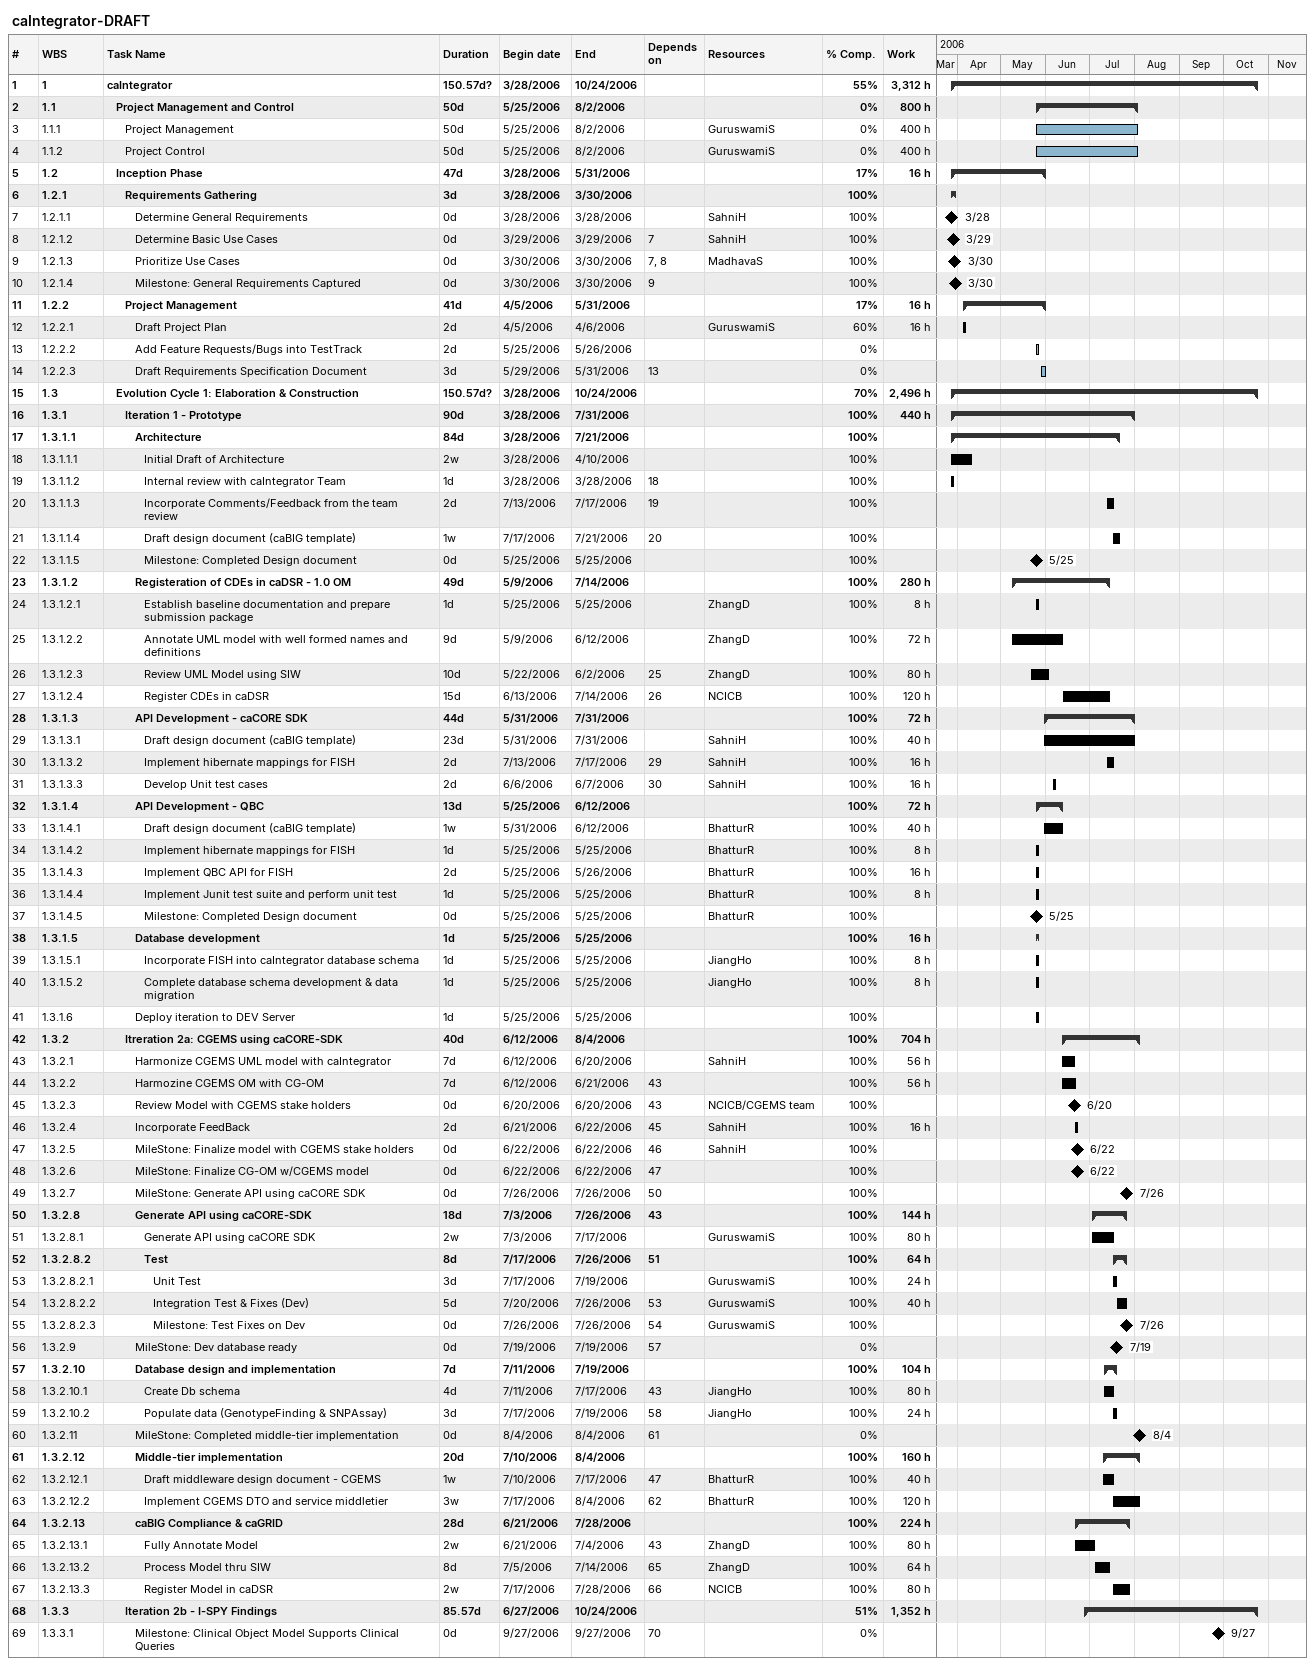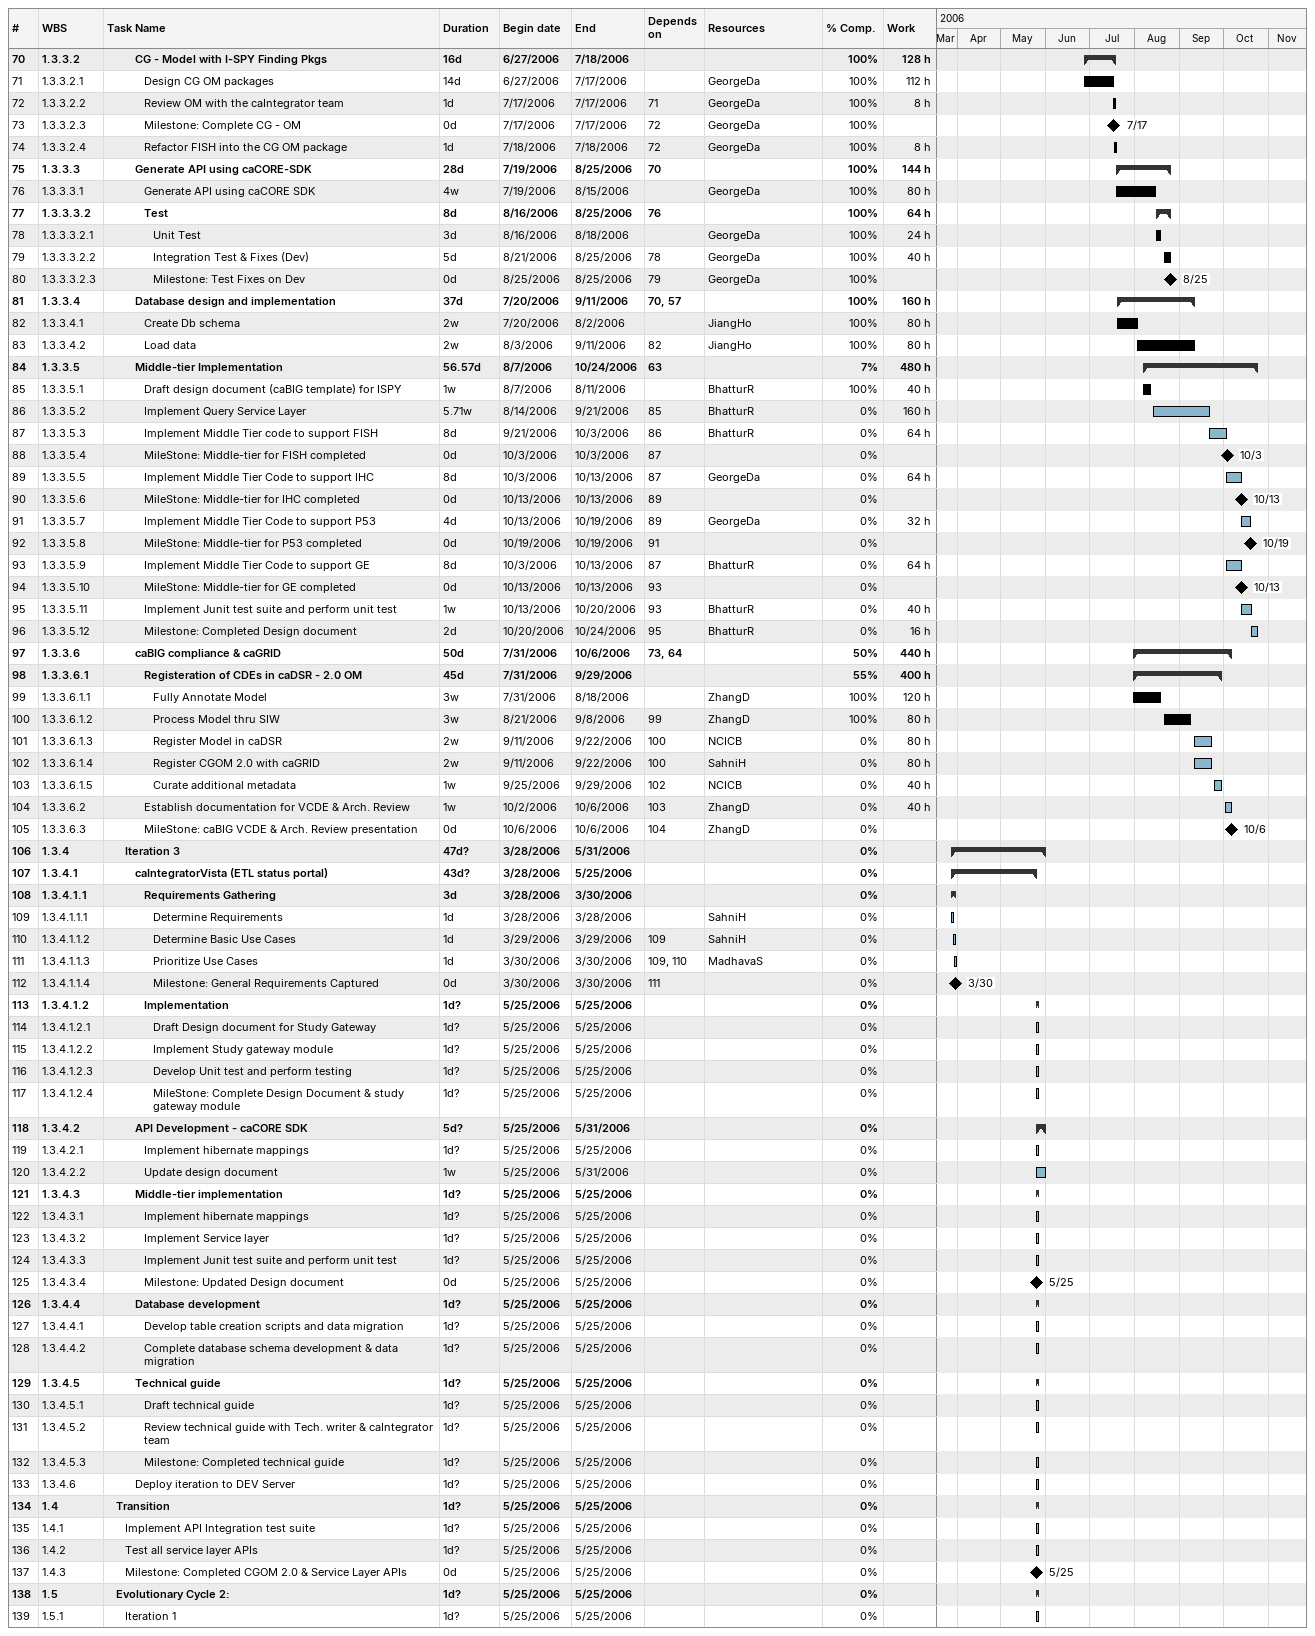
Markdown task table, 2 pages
caIntegrator-DRAFT

| ID | WBS | Task | Duration | Start | Finish | Predecessors | Resources | % complete | Work (h) |
|---|---|---|---|---|---|---|---|---|---|
| 1 | 1 | **caIntegrator** | 150.57d? | 2006-03-28 | 2006-10-24 |  |  | 55 | 3312 |
| 2 | 1.1 | **Project Management and Control** | 50d | 2006-05-25 | 2006-08-02 |  |  | 0 | 800 |
| 3 | 1.1.1 | Project Management | 50d | 2006-05-25 | 2006-08-02 |  | GuruswamiS | 0 | 400 |
| 4 | 1.1.2 | Project Control | 50d | 2006-05-25 | 2006-08-02 |  | GuruswamiS | 0 | 400 |
| 5 | 1.2 | **Inception Phase** | 47d | 2006-03-28 | 2006-05-31 |  |  | 17 | 16 |
| 6 | 1.2.1 | **Requirements Gathering** | 3d | 2006-03-28 | 2006-03-30 |  |  | 100 |  |
| 7 | 1.2.1.1 | Determine General Requirements | 0d | 2006-03-28 | 2006-03-28 |  | SahniH | 100 |  |
| 8 | 1.2.1.2 | Determine Basic Use Cases | 0d | 2006-03-29 | 2006-03-29 | 7 | SahniH | 100 |  |
| 9 | 1.2.1.3 | Prioritize Use Cases | 0d | 2006-03-30 | 2006-03-30 | 7, 8 | MadhavaS | 100 |  |
| 10 | 1.2.1.4 | Milestone: General Requirements Captured | 0d | 2006-03-30 | 2006-03-30 | 9 |  | 100 |  |
| 11 | 1.2.2 | **Project Management** | 41d | 2006-04-05 | 2006-05-31 |  |  | 17 | 16 |
| 12 | 1.2.2.1 | Draft Project Plan | 2d | 2006-04-05 | 2006-04-06 |  | GuruswamiS | 60 | 16 |
| 13 | 1.2.2.2 | Add Feature Requests/Bugs into TestTrack | 2d | 2006-05-25 | 2006-05-26 |  |  | 0 |  |
| 14 | 1.2.2.3 | Draft Requirements Specification Document | 3d | 2006-05-29 | 2006-05-31 | 13 |  | 0 |  |
| 15 | 1.3 | **Evolution Cycle 1: Elaboration & Construction** | 150.57d? | 2006-03-28 | 2006-10-24 |  |  | 70 | 2496 |
| 16 | 1.3.1 | **Iteration 1 - Prototype** | 90d | 2006-03-28 | 2006-07-31 |  |  | 100 | 440 |
| 17 | 1.3.1.1 | **Architecture** | 84d | 2006-03-28 | 2006-07-21 |  |  | 100 |  |
| 18 | 1.3.1.1.1 | Initial Draft of Architecture | 2w | 2006-03-28 | 2006-04-10 |  |  | 100 |  |
| 19 | 1.3.1.1.2 | Internal review with caIntegrator Team | 1d | 2006-03-28 | 2006-03-28 | 18 |  | 100 |  |
| 20 | 1.3.1.1.3 | Incorporate Comments/Feedback from the team review | 2d | 2006-07-13 | 2006-07-17 | 19 |  | 100 |  |
| 21 | 1.3.1.1.4 | Draft design document (caBIG template) | 1w | 2006-07-17 | 2006-07-21 | 20 |  | 100 |  |
| 22 | 1.3.1.1.5 | Milestone: Completed Design document | 0d | 2006-05-25 | 2006-05-25 |  |  | 100 |  |
| 23 | 1.3.1.2 | **Registeration of CDEs in caDSR - 1.0 OM** | 49d | 2006-05-09 | 2006-07-14 |  |  | 100 | 280 |
| 24 | 1.3.1.2.1 | Establish baseline documentation and prepare submission package | 1d | 2006-05-25 | 2006-05-25 |  | ZhangD | 100 | 8 |
| 25 | 1.3.1.2.2 | Annotate UML model with well formed names and definitions | 9d | 2006-05-09 | 2006-06-12 |  | ZhangD | 100 | 72 |
| 26 | 1.3.1.2.3 | Review UML Model using SIW | 10d | 2006-05-22 | 2006-06-02 | 25 | ZhangD | 100 | 80 |
| 27 | 1.3.1.2.4 | Register CDEs in caDSR | 15d | 2006-06-13 | 2006-07-14 | 26 | NCICB | 100 | 120 |
| 28 | 1.3.1.3 | **API Development - caCORE SDK** | 44d | 2006-05-31 | 2006-07-31 |  |  | 100 | 72 |
| 29 | 1.3.1.3.1 | Draft design document (caBIG template) | 23d | 2006-05-31 | 2006-07-31 |  | SahniH | 100 | 40 |
| 30 | 1.3.1.3.2 | Implement hibernate mappings for FISH | 2d | 2006-07-13 | 2006-07-17 | 29 | SahniH | 100 | 16 |
| 31 | 1.3.1.3.3 | Develop Unit test cases | 2d | 2006-06-06 | 2006-06-07 | 30 | SahniH | 100 | 16 |
| 32 | 1.3.1.4 | **API Development - QBC** | 13d | 2006-05-25 | 2006-06-12 |  |  | 100 | 72 |
| 33 | 1.3.1.4.1 | Draft design document (caBIG template) | 1w | 2006-05-31 | 2006-06-12 |  | BhatturR | 100 | 40 |
| 34 | 1.3.1.4.2 | Implement hibernate mappings for FISH | 1d | 2006-05-25 | 2006-05-25 |  | BhatturR | 100 | 8 |
| 35 | 1.3.1.4.3 | Implement QBC API for FISH | 2d | 2006-05-25 | 2006-05-26 |  | BhatturR | 100 | 16 |
| 36 | 1.3.1.4.4 | Implement Junit test suite and perform unit test | 1d | 2006-05-25 | 2006-05-25 |  | BhatturR | 100 | 8 |
| 37 | 1.3.1.4.5 | Milestone: Completed Design document | 0d | 2006-05-25 | 2006-05-25 |  | BhatturR | 100 |  |
| 38 | 1.3.1.5 | **Database development** | 1d | 2006-05-25 | 2006-05-25 |  |  | 100 | 16 |
| 39 | 1.3.1.5.1 | Incorporate FISH into caIntegrator database schema | 1d | 2006-05-25 | 2006-05-25 |  | JiangHo | 100 | 8 |
| 40 | 1.3.1.5.2 | Complete database schema development & data migration | 1d | 2006-05-25 | 2006-05-25 |  | JiangHo | 100 | 8 |
| 41 | 1.3.1.6 | Deploy iteration to DEV Server | 1d | 2006-05-25 | 2006-05-25 |  |  | 100 |  |
| 42 | 1.3.2 | **Itreration 2a: CGEMS using caCORE-SDK** | 40d | 2006-06-12 | 2006-08-04 |  |  | 100 | 704 |
| 43 | 1.3.2.1 | Harmonize CGEMS UML model with caIntegrator | 7d | 2006-06-12 | 2006-06-20 |  | SahniH | 100 | 56 |
| 44 | 1.3.2.2 | Harmozine CGEMS OM with CG-OM | 7d | 2006-06-12 | 2006-06-21 | 43 |  | 100 | 56 |
| 45 | 1.3.2.3 | Review Model with CGEMS stake holders | 0d | 2006-06-20 | 2006-06-20 | 43 | NCICB/CGEMS team | 100 |  |
| 46 | 1.3.2.4 | Incorporate FeedBack | 2d | 2006-06-21 | 2006-06-22 | 45 | SahniH | 100 | 16 |
| 47 | 1.3.2.5 | MileStone: Finalize model with CGEMS stake holders | 0d | 2006-06-22 | 2006-06-22 | 46 | SahniH | 100 |  |
| 48 | 1.3.2.6 | MileStone: Finalize CG-OM w/CGEMS model | 0d | 2006-06-22 | 2006-06-22 | 47 |  | 100 |  |
| 49 | 1.3.2.7 | MileStone: Generate API using caCORE SDK | 0d | 2006-07-26 | 2006-07-26 | 50 |  | 100 |  |
| 50 | 1.3.2.8 | **Generate API using caCORE-SDK** | 18d | 2006-07-03 | 2006-07-26 | 43 |  | 100 | 144 |
| 51 | 1.3.2.8.1 | Generate API using caCORE SDK | 2w | 2006-07-03 | 2006-07-17 |  | GuruswamiS | 100 | 80 |
| 52 | 1.3.2.8.2 | **Test** | 8d | 2006-07-17 | 2006-07-26 | 51 |  | 100 | 64 |
| 53 | 1.3.2.8.2.1 | Unit Test | 3d | 2006-07-17 | 2006-07-19 |  | GuruswamiS | 100 | 24 |
| 54 | 1.3.2.8.2.2 | Integration Test & Fixes (Dev) | 5d | 2006-07-20 | 2006-07-26 | 53 | GuruswamiS | 100 | 40 |
| 55 | 1.3.2.8.2.3 | Milestone: Test Fixes on Dev | 0d | 2006-07-26 | 2006-07-26 | 54 | GuruswamiS | 100 |  |
| 56 | 1.3.2.9 | MileStone: Dev database ready | 0d | 2006-07-19 | 2006-07-19 | 57 |  | 0 |  |
| 57 | 1.3.2.10 | **Database design and implementation** | 7d | 2006-07-11 | 2006-07-19 |  |  | 100 | 104 |
| 58 | 1.3.2.10.1 | Create Db schema | 4d | 2006-07-11 | 2006-07-17 | 43 | JiangHo | 100 | 80 |
| 59 | 1.3.2.10.2 | Populate data (GenotypeFinding & SNPAssay) | 3d | 2006-07-17 | 2006-07-19 | 58 | JiangHo | 100 | 24 |
| 60 | 1.3.2.11 | MileStone: Completed middle-tier implementation | 0d | 2006-08-04 | 2006-08-04 | 61 |  | 0 |  |
| 61 | 1.3.2.12 | **Middle-tier implementation** | 20d | 2006-07-10 | 2006-08-04 |  |  | 100 | 160 |
| 62 | 1.3.2.12.1 | Draft middleware design document - CGEMS | 1w | 2006-07-10 | 2006-07-17 | 47 | BhatturR | 100 | 40 |
| 63 | 1.3.2.12.2 | Implement CGEMS DTO and service middletier | 3w | 2006-07-17 | 2006-08-04 | 62 | BhatturR | 100 | 120 |
| 64 | 1.3.2.13 | **caBIG Compliance & caGRID** | 28d | 2006-06-21 | 2006-07-28 |  |  | 100 | 224 |
| 65 | 1.3.2.13.1 | Fully Annotate Model | 2w | 2006-06-21 | 2006-07-04 | 43 | ZhangD | 100 | 80 |
| 66 | 1.3.2.13.2 | Process Model thru SIW | 8d | 2006-07-05 | 2006-07-14 | 65 | ZhangD | 100 | 64 |
| 67 | 1.3.2.13.3 | Register Model in caDSR | 2w | 2006-07-17 | 2006-07-28 | 66 | NCICB | 100 | 80 |
| 68 | 1.3.3 | **Iteration 2b - I-SPY Findings** | 85.57d | 2006-06-27 | 2006-10-24 |  |  | 51 | 1352 |
| 69 | 1.3.3.1 | Milestone: Clinical Object Model Supports Clinical Queries | 0d | 2006-09-27 | 2006-09-27 | 70 |  | 0 |  |
| 70 | 1.3.3.2 | **CG - Model with I-SPY Finding Pkgs** | 16d | 2006-06-27 | 2006-07-18 |  |  | 100 | 128 |
| 71 | 1.3.3.2.1 | Design CG OM packages | 14d | 2006-06-27 | 2006-07-17 |  | GeorgeDa | 100 | 112 |
| 72 | 1.3.3.2.2 | Review OM with the caIntegrator team | 1d | 2006-07-17 | 2006-07-17 | 71 | GeorgeDa | 100 | 8 |
| 73 | 1.3.3.2.3 | Milestone: Complete CG - OM | 0d | 2006-07-17 | 2006-07-17 | 72 | GeorgeDa | 100 |  |
| 74 | 1.3.3.2.4 | Refactor FISH into the CG OM package | 1d | 2006-07-18 | 2006-07-18 | 72 | GeorgeDa | 100 | 8 |
| 75 | 1.3.3.3 | **Generate API using caCORE-SDK** | 28d | 2006-07-19 | 2006-08-25 | 70 |  | 100 | 144 |
| 76 | 1.3.3.3.1 | Generate API using caCORE SDK | 4w | 2006-07-19 | 2006-08-15 |  | GeorgeDa | 100 | 80 |
| 77 | 1.3.3.3.2 | **Test** | 8d | 2006-08-16 | 2006-08-25 | 76 |  | 100 | 64 |
| 78 | 1.3.3.3.2.1 | Unit Test | 3d | 2006-08-16 | 2006-08-18 |  | GeorgeDa | 100 | 24 |
| 79 | 1.3.3.3.2.2 | Integration Test & Fixes (Dev) | 5d | 2006-08-21 | 2006-08-25 | 78 | GeorgeDa | 100 | 40 |
| 80 | 1.3.3.3.2.3 | Milestone: Test Fixes on Dev | 0d | 2006-08-25 | 2006-08-25 | 79 | GeorgeDa | 100 |  |
| 81 | 1.3.3.4 | **Database design and implementation** | 37d | 2006-07-20 | 2006-09-11 | 70, 57 |  | 100 | 160 |
| 82 | 1.3.3.4.1 | Create Db schema | 2w | 2006-07-20 | 2006-08-02 |  | JiangHo | 100 | 80 |
| 83 | 1.3.3.4.2 | Load data | 2w | 2006-08-03 | 2006-09-11 | 82 | JiangHo | 100 | 80 |
| 84 | 1.3.3.5 | **Middle-tier Implementation** | 56.57d | 2006-08-07 | 2006-10-24 | 63 |  | 7 | 480 |
| 85 | 1.3.3.5.1 | Draft design document (caBIG template) for ISPY | 1w | 2006-08-07 | 2006-08-11 |  | BhatturR | 100 | 40 |
| 86 | 1.3.3.5.2 | Implement Query Service Layer | 5.71w | 2006-08-14 | 2006-09-21 | 85 | BhatturR | 0 | 160 |
| 87 | 1.3.3.5.3 | Implement Middle Tier code to support FISH | 8d | 2006-09-21 | 2006-10-03 | 86 | BhatturR | 0 | 64 |
| 88 | 1.3.3.5.4 | MileStone: Middle-tier for FISH completed | 0d | 2006-10-03 | 2006-10-03 | 87 |  | 0 |  |
| 89 | 1.3.3.5.5 | Implement Middle Tier Code to support IHC | 8d | 2006-10-03 | 2006-10-13 | 87 | GeorgeDa | 0 | 64 |
| 90 | 1.3.3.5.6 | MileStone: Middle-tier for IHC completed | 0d | 2006-10-13 | 2006-10-13 | 89 |  | 0 |  |
| 91 | 1.3.3.5.7 | Implement Middle Tier Code to support P53 | 4d | 2006-10-13 | 2006-10-19 | 89 | GeorgeDa | 0 | 32 |
| 92 | 1.3.3.5.8 | MileStone: Middle-tier for P53 completed | 0d | 2006-10-19 | 2006-10-19 | 91 |  | 0 |  |
| 93 | 1.3.3.5.9 | Implement Middle Tier Code to support GE | 8d | 2006-10-03 | 2006-10-13 | 87 | BhatturR | 0 | 64 |
| 94 | 1.3.3.5.10 | MileStone: Middle-tier for GE completed | 0d | 2006-10-13 | 2006-10-13 | 93 |  | 0 |  |
| 95 | 1.3.3.5.11 | Implement Junit test suite and perform unit test | 1w | 2006-10-13 | 2006-10-20 | 93 | BhatturR | 0 | 40 |
| 96 | 1.3.3.5.12 | Milestone: Completed Design document | 2d | 2006-10-20 | 2006-10-24 | 95 | BhatturR | 0 | 16 |
| 97 | 1.3.3.6 | **caBIG compliance & caGRID** | 50d | 2006-07-31 | 2006-10-06 | 73, 64 |  | 50 | 440 |
| 98 | 1.3.3.6.1 | **Registeration of CDEs in caDSR - 2.0 OM** | 45d | 2006-07-31 | 2006-09-29 |  |  | 55 | 400 |
| 99 | 1.3.3.6.1.1 | Fully Annotate Model | 3w | 2006-07-31 | 2006-08-18 |  | ZhangD | 100 | 120 |
| 100 | 1.3.3.6.1.2 | Process Model thru SIW | 3w | 2006-08-21 | 2006-09-08 | 99 | ZhangD | 100 | 80 |
| 101 | 1.3.3.6.1.3 | Register Model in caDSR | 2w | 2006-09-11 | 2006-09-22 | 100 | NCICB | 0 | 80 |
| 102 | 1.3.3.6.1.4 | Register CGOM 2.0 with caGRID | 2w | 2006-09-11 | 2006-09-22 | 100 | SahniH | 0 | 80 |
| 103 | 1.3.3.6.1.5 | Curate additional metadata | 1w | 2006-09-25 | 2006-09-29 | 102 | NCICB | 0 | 40 |
| 104 | 1.3.3.6.2 | Establish documentation for VCDE & Arch. Review | 1w | 2006-10-02 | 2006-10-06 | 103 | ZhangD | 0 | 40 |
| 105 | 1.3.3.6.3 | MileStone: caBIG VCDE & Arch. Review presentation | 0d | 2006-10-06 | 2006-10-06 | 104 | ZhangD | 0 |  |
| 106 | 1.3.4 | **Iteration 3** | 47d? | 2006-03-28 | 2006-05-31 |  |  | 0 |  |
| 107 | 1.3.4.1 | **caIntegratorVista (ETL status portal)** | 43d? | 2006-03-28 | 2006-05-25 |  |  | 0 |  |
| 108 | 1.3.4.1.1 | **Requirements Gathering** | 3d | 2006-03-28 | 2006-03-30 |  |  | 0 |  |
| 109 | 1.3.4.1.1.1 | Determine Requirements | 1d | 2006-03-28 | 2006-03-28 |  | SahniH | 0 |  |
| 110 | 1.3.4.1.1.2 | Determine Basic Use Cases | 1d | 2006-03-29 | 2006-03-29 | 109 | SahniH | 0 |  |
| 111 | 1.3.4.1.1.3 | Prioritize Use Cases | 1d | 2006-03-30 | 2006-03-30 | 109, 110 | MadhavaS | 0 |  |
| 112 | 1.3.4.1.1.4 | Milestone: General Requirements Captured | 0d | 2006-03-30 | 2006-03-30 | 111 |  | 0 |  |
| 113 | 1.3.4.1.2 | **Implementation** | 1d? | 2006-05-25 | 2006-05-25 |  |  | 0 |  |
| 114 | 1.3.4.1.2.1 | Draft Design document for Study Gateway | 1d? | 2006-05-25 | 2006-05-25 |  |  | 0 |  |
| 115 | 1.3.4.1.2.2 | Implement Study gateway module | 1d? | 2006-05-25 | 2006-05-25 |  |  | 0 |  |
| 116 | 1.3.4.1.2.3 | Develop Unit test and perform testing | 1d? | 2006-05-25 | 2006-05-25 |  |  | 0 |  |
| 117 | 1.3.4.1.2.4 | MileStone: Complete Design Document & study gateway module | 1d? | 2006-05-25 | 2006-05-25 |  |  | 0 |  |
| 118 | 1.3.4.2 | **API Development - caCORE SDK** | 5d? | 2006-05-25 | 2006-05-31 |  |  | 0 |  |
| 119 | 1.3.4.2.1 | Implement hibernate mappings | 1d? | 2006-05-25 | 2006-05-25 |  |  | 0 |  |
| 120 | 1.3.4.2.2 | Update design document | 1w | 2006-05-25 | 2006-05-31 |  |  | 0 |  |
| 121 | 1.3.4.3 | **Middle-tier implementation** | 1d? | 2006-05-25 | 2006-05-25 |  |  | 0 |  |
| 122 | 1.3.4.3.1 | Implement hibernate mappings | 1d? | 2006-05-25 | 2006-05-25 |  |  | 0 |  |
| 123 | 1.3.4.3.2 | Implement Service layer | 1d? | 2006-05-25 | 2006-05-25 |  |  | 0 |  |
| 124 | 1.3.4.3.3 | Implement Junit test suite and perform unit test | 1d? | 2006-05-25 | 2006-05-25 |  |  | 0 |  |
| 125 | 1.3.4.3.4 | Milestone: Updated Design document | 0d | 2006-05-25 | 2006-05-25 |  |  | 0 |  |
| 126 | 1.3.4.4 | **Database development** | 1d? | 2006-05-25 | 2006-05-25 |  |  | 0 |  |
| 127 | 1.3.4.4.1 | Develop table creation scripts and data migration | 1d? | 2006-05-25 | 2006-05-25 |  |  | 0 |  |
| 128 | 1.3.4.4.2 | Complete database schema development & data migration | 1d? | 2006-05-25 | 2006-05-25 |  |  | 0 |  |
| 129 | 1.3.4.5 | **Technical guide** | 1d? | 2006-05-25 | 2006-05-25 |  |  | 0 |  |
| 130 | 1.3.4.5.1 | Draft technical guide | 1d? | 2006-05-25 | 2006-05-25 |  |  | 0 |  |
| 131 | 1.3.4.5.2 | Review technical guide with Tech. writer & caIntegrator team | 1d? | 2006-05-25 | 2006-05-25 |  |  | 0 |  |
| 132 | 1.3.4.5.3 | Milestone: Completed technical guide | 1d? | 2006-05-25 | 2006-05-25 |  |  | 0 |  |
| 133 | 1.3.4.6 | Deploy iteration to DEV Server | 1d? | 2006-05-25 | 2006-05-25 |  |  | 0 |  |
| 134 | 1.4 | **Transition** | 1d? | 2006-05-25 | 2006-05-25 |  |  | 0 |  |
| 135 | 1.4.1 | Implement API Integration test suite | 1d? | 2006-05-25 | 2006-05-25 |  |  | 0 |  |
| 136 | 1.4.2 | Test all service layer APIs | 1d? | 2006-05-25 | 2006-05-25 |  |  | 0 |  |
| 137 | 1.4.3 | Milestone: Completed CGOM 2.0 & Service Layer APIs | 0d | 2006-05-25 | 2006-05-25 |  |  | 0 |  |
| 138 | 1.5 | **Evolutionary Cycle 2:** | 1d? | 2006-05-25 | 2006-05-25 |  |  | 0 |  |
| 139 | 1.5.1 | Iteration 1 | 1d? | 2006-05-25 | 2006-05-25 |  |  | 0 |  |
